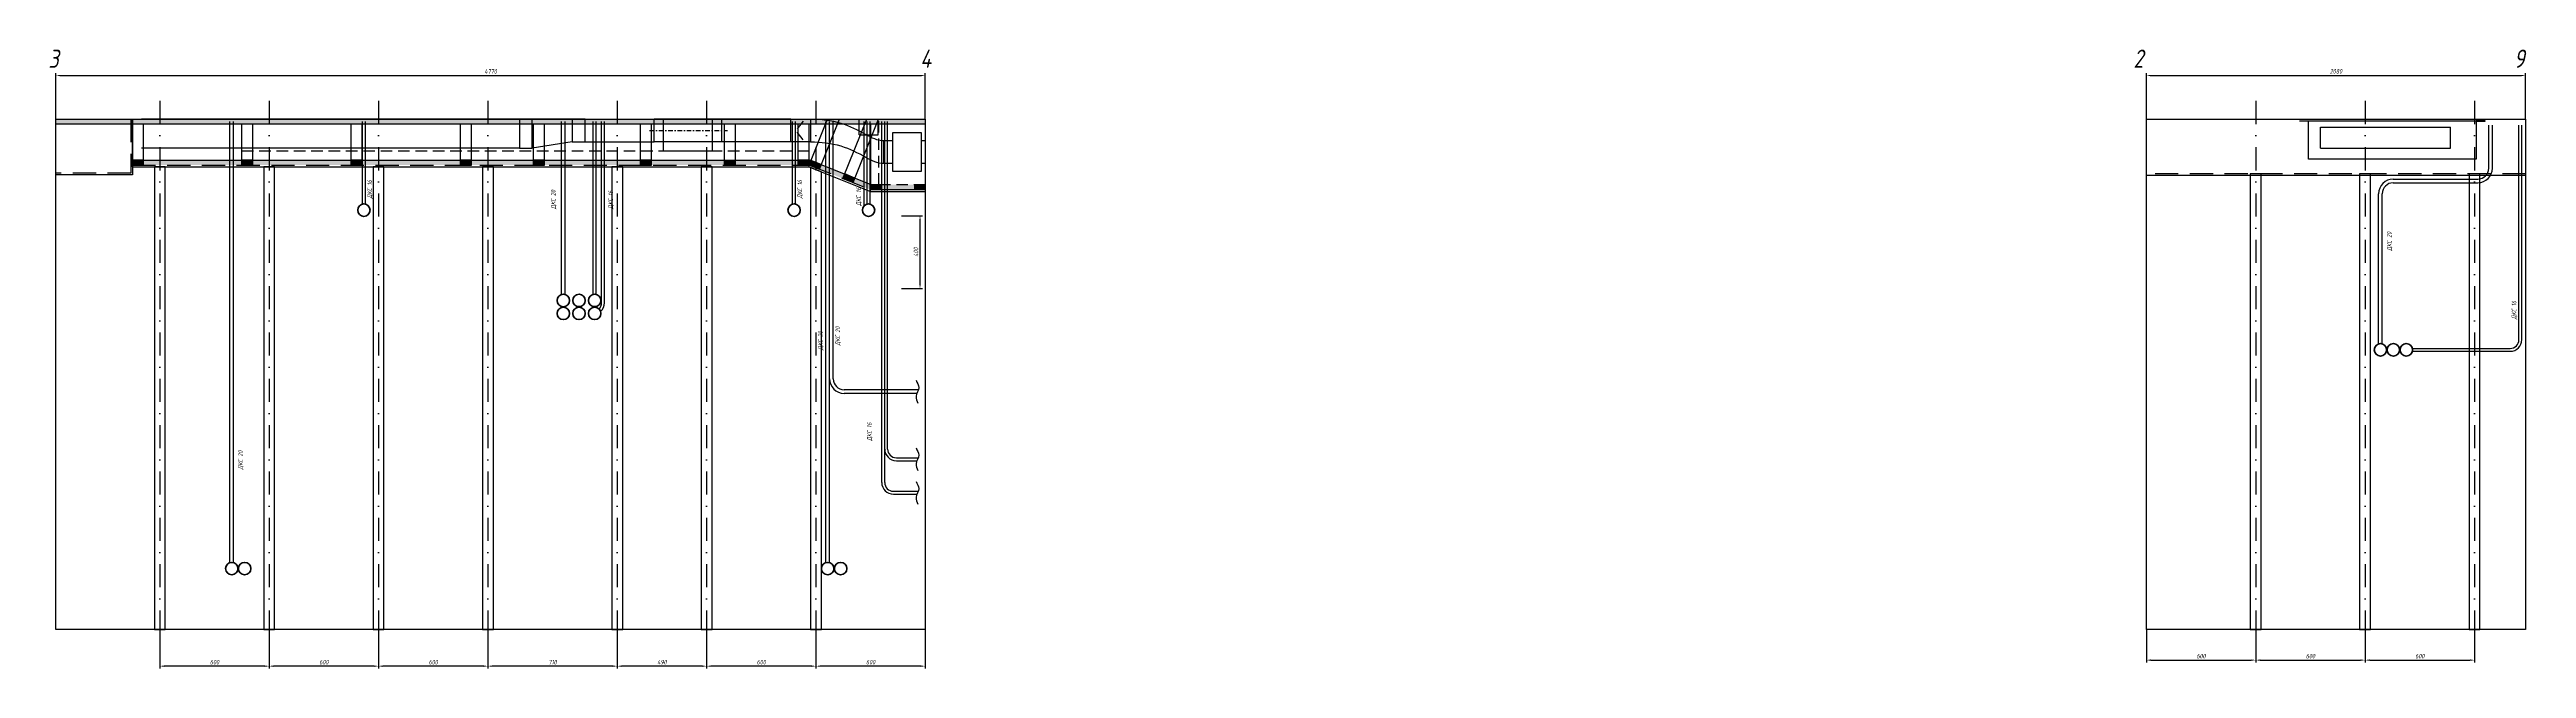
# Model space of a CAD drawing. Header units: millimetres. Extents: x -58926 to 121034, y -30758 to 3695.
# Drawn here: x 9266 to 22856, y -119 to 3277 of the extents above; entities that cross this region are included whole.
import ezdxf
from ezdxf.enums import TextEntityAlignment as Align

# ---------------------------------------------------------------- set-up
doc = ezdxf.new("R2010")
doc.units = ezdxf.units.MM
doc.header["$PDMODE"] = 35
doc.header["$PDSIZE"] = 50
doc.linetypes.add('DASHDOT', pattern=[25.4, 12.7, -6.35, 0, -6.35])
doc.linetypes.add('DASHED', pattern=[19.05, 12.7, -6.35])
for name, color, linetype in [('01 Черновое', 7, 'Continuous'), ('02 ОВиК', 7, 'Continuous'), ('02 ЭОМ и СС', 7, 'Continuous'), ('03 Потолок', 7, 'Continuous'), ('101 Крепление', 7, 'Continuous'), ('101 Крепление размеры', 7, 'Continuous')]:
    doc.layers.add(name, color=color, linetype=linetype)
doc.styles.get("Standard").update_dxf_attribs({"font": 'arial.ttf'})
doc.styles.add('ГОСТ-ISOCPEUR', font='isocpeui.ttf', dxfattribs={"width": 0.8})
doc.dimstyles.new('ISO-25', dxfattribs={"dimtxt": 2.5, "dimasz": 2.5, "dimexe": 1.25, "dimexo": 0.625, "dimtad": 1, "dimtxsty": 'Standard', "dimcen": 2.5, "dimadec": 0, "dimazin": 0, "dimtfac": 1, "dimtmove": 0, "dimatfit": 3, "dimfxl": 1, "dimarcsym": 0})

# ---------------------------------------------------------------- blocks, each defined once
blk = doc.blocks.new('*D107')
at = {"layer": '101 Крепление размеры', "color": 0, "lineweight": -2}
for p, q in [((13471, 95), (13471, -119)), ((14071, 95), (14071, -119)), ((14046, -106), (13496, -106))]:
    blk.add_line(p, q, dxfattribs=at)
at = {"layer": '101 Крепление размеры', "color": 0}
for points in [[(13496, -102), (13496, -110), (13471, -106)], [(14046, -110), (14046, -102), (14071, -106)]]:
    blk.add_solid(points, dxfattribs=at)
at = {"layer": 'Defpoints', "color": 0}
for p in [(13471, 95), (14071, 95), (13471, -106)]:
    blk.add_point(p, dxfattribs=at)
at = {"layer": '101 Крепление размеры', "color": 0, "insert": (13771, -84), "char_height": 25, "attachment_point": 5, "style": 'ГОСТ-ISOCPEUR'}
blk.add_mtext('600', dxfattribs=at)
blk = doc.blocks.new('*D108')
at = {"layer": '101 Крепление размеры', "color": 0, "lineweight": -2}
for p, q in [((12871, 95), (12871, -119)), ((13471, 95), (13471, -119)), ((13446, -106), (12896, -106))]:
    blk.add_line(p, q, dxfattribs=at)
at = {"layer": '101 Крепление размеры', "color": 0}
for points in [[(12896, -102), (12896, -110), (12871, -106)], [(13446, -110), (13446, -102), (13471, -106)]]:
    blk.add_solid(points, dxfattribs=at)
at = {"layer": 'Defpoints', "color": 0}
for p in [(12871, 95), (13471, 95), (12871, -106)]:
    blk.add_point(p, dxfattribs=at)
at = {"layer": '101 Крепление размеры', "color": 0, "insert": (13171, -84), "char_height": 25, "attachment_point": 5, "style": 'ГОСТ-ISOCPEUR'}
blk.add_mtext('600', dxfattribs=at)
blk = doc.blocks.new('*D109')
at = {"layer": '101 Крепление размеры', "color": 0, "lineweight": -2}
for p, q in [((12381, 95), (12381, -119)), ((12871, 95), (12871, -119)), ((12846, -106), (12406, -106))]:
    blk.add_line(p, q, dxfattribs=at)
at = {"layer": '101 Крепление размеры', "color": 0}
for points in [[(12406, -102), (12406, -110), (12381, -106)], [(12846, -110), (12846, -102), (12871, -106)]]:
    blk.add_solid(points, dxfattribs=at)
at = {"layer": 'Defpoints', "color": 0}
for p in [(12381, 95), (12871, 95), (12381, -106)]:
    blk.add_point(p, dxfattribs=at)
at = {"layer": '101 Крепление размеры', "color": 0, "insert": (12626, -84), "char_height": 25, "attachment_point": 5, "style": 'ГОСТ-ISOCPEUR'}
blk.add_mtext('490', dxfattribs=at)
blk = doc.blocks.new('*D110')
at = {"layer": '101 Крепление размеры', "color": 0, "lineweight": -2}
for p, q in [((11671, 95), (11671, -119)), ((12381, 95), (12381, -119)), ((12356, -106), (11696, -106))]:
    blk.add_line(p, q, dxfattribs=at)
at = {"layer": '101 Крепление размеры', "color": 0}
for points in [[(11696, -102), (11696, -110), (11671, -106)], [(12356, -110), (12356, -102), (12381, -106)]]:
    blk.add_solid(points, dxfattribs=at)
at = {"layer": 'Defpoints', "color": 0}
for p in [(11671, 95), (12381, 95), (11671, -106)]:
    blk.add_point(p, dxfattribs=at)
at = {"layer": '101 Крепление размеры', "color": 0, "insert": (12026, -84), "char_height": 25, "attachment_point": 5, "style": 'ГОСТ-ISOCPEUR'}
blk.add_mtext('710', dxfattribs=at)
blk = doc.blocks.new('*D111')
at = {"layer": '101 Крепление размеры', "color": 0, "lineweight": -2}
for p, q in [((11071, 95), (11071, -119)), ((11671, 95), (11671, -119)), ((11646, -106), (11096, -106))]:
    blk.add_line(p, q, dxfattribs=at)
at = {"layer": '101 Крепление размеры', "color": 0}
for points in [[(11096, -102), (11096, -110), (11071, -106)], [(11646, -110), (11646, -102), (11671, -106)]]:
    blk.add_solid(points, dxfattribs=at)
at = {"layer": 'Defpoints', "color": 0}
for p in [(11071, 95), (11671, 95), (11071, -106)]:
    blk.add_point(p, dxfattribs=at)
at = {"layer": '101 Крепление размеры', "color": 0, "insert": (11371, -84), "char_height": 25, "attachment_point": 5, "style": 'ГОСТ-ISOCPEUR'}
blk.add_mtext('600', dxfattribs=at)
blk = doc.blocks.new('*D112')
at = {"layer": '101 Крепление размеры', "color": 0, "lineweight": -2}
for p, q in [((10471, 95), (10471, -119)), ((11071, 95), (11071, -119)), ((11046, -106), (10496, -106))]:
    blk.add_line(p, q, dxfattribs=at)
at = {"layer": '101 Крепление размеры', "color": 0}
for points in [[(10496, -102), (10496, -110), (10471, -106)], [(11046, -110), (11046, -102), (11071, -106)]]:
    blk.add_solid(points, dxfattribs=at)
at = {"layer": 'Defpoints', "color": 0}
for p in [(10471, 95), (11071, 95), (10471, -106)]:
    blk.add_point(p, dxfattribs=at)
at = {"layer": '101 Крепление размеры', "color": 0, "insert": (10771, -84), "char_height": 25, "attachment_point": 5, "style": 'ГОСТ-ISOCPEUR'}
blk.add_mtext('600', dxfattribs=at)
blk = doc.blocks.new('*D113')
at = {"layer": '101 Крепление размеры', "color": 0, "lineweight": -2}
for p, q in [((9871, 95), (9871, -119)), ((10471, 95), (10471, -119)), ((10446, -106), (9896, -106))]:
    blk.add_line(p, q, dxfattribs=at)
at = {"layer": '101 Крепление размеры', "color": 0}
for points in [[(9896, -102), (9896, -110), (9871, -106)], [(10446, -110), (10446, -102), (10471, -106)]]:
    blk.add_solid(points, dxfattribs=at)
at = {"layer": 'Defpoints', "color": 0}
for p in [(9871, 95), (10471, 95), (9871, -106)]:
    blk.add_point(p, dxfattribs=at)
at = {"layer": '101 Крепление размеры', "color": 0, "insert": (10171, -84), "char_height": 25, "attachment_point": 5, "style": 'ГОСТ-ISOCPEUR'}
blk.add_mtext('600', dxfattribs=at)
blk = doc.blocks.new('*D122')
at = {"layer": '101 Крепление размеры', "color": 0, "lineweight": -2}
for p, q in [((13941, 2365), (14055, 2365)), ((14042, 1990), (14042, 2340)), ((13941, 1965), (14055, 1965))]:
    blk.add_line(p, q, dxfattribs=at)
at = {"layer": '101 Крепление размеры', "color": 0}
for points in [[(14046, 2340), (14038, 2340), (14042, 2365)], [(14038, 1990), (14046, 1990), (14042, 1965)]]:
    blk.add_solid(points, dxfattribs=at)
at = {"layer": 'Defpoints', "color": 0}
for p in [(13941, 2365), (14042, 2365), (13941, 1965)]:
    blk.add_point(p, dxfattribs=at)
at = {"layer": '101 Крепление размеры', "color": 0, "insert": (14020, 2165), "char_height": 25, "attachment_point": 5, "rotation": 90, "style": 'ГОСТ-ISOCPEUR'}
blk.add_mtext('400', dxfattribs=at)
blk = doc.blocks.new('*D143')
at = {"layer": '101 Крепление размеры', "color": 0, "lineweight": -2}
for p, q in [((20771, 95), (20771, -86)), ((21371, 95), (21371, -86)), ((20796, -73), (21346, -73))]:
    blk.add_line(p, q, dxfattribs=at)
at = {"layer": '101 Крепление размеры', "color": 0}
for points in [[(20796, -69), (20796, -77), (20771, -73)], [(21346, -77), (21346, -69), (21371, -73)]]:
    blk.add_solid(points, dxfattribs=at)
at = {"layer": 'Defpoints', "color": 0}
for p in [(20771, 95), (21371, 95), (21371, -73)]:
    blk.add_point(p, dxfattribs=at)
at = {"layer": '101 Крепление размеры', "color": 0, "insert": (21071, -51), "char_height": 25, "attachment_point": 5, "style": 'ГОСТ-ISOCPEUR'}
blk.add_mtext('600', dxfattribs=at)
blk = doc.blocks.new('*D145')
at = {"layer": '101 Крепление размеры', "color": 0, "lineweight": -2}
for p, q in [((21371, 95), (21371, -86)), ((21971, 95), (21971, -86)), ((21396, -73), (21946, -73))]:
    blk.add_line(p, q, dxfattribs=at)
at = {"layer": '101 Крепление размеры', "color": 0}
for points in [[(21396, -69), (21396, -77), (21371, -73)], [(21946, -77), (21946, -69), (21971, -73)]]:
    blk.add_solid(points, dxfattribs=at)
at = {"layer": 'Defpoints', "color": 0}
for p in [(21371, 95), (21971, 95), (21971, -73)]:
    blk.add_point(p, dxfattribs=at)
at = {"layer": '101 Крепление размеры', "color": 0, "insert": (21671, -51), "char_height": 25, "attachment_point": 5, "style": 'ГОСТ-ISOCPEUR'}
blk.add_mtext('600', dxfattribs=at)
blk = doc.blocks.new('*D146')
at = {"layer": '101 Крепление размеры', "color": 0, "lineweight": -2}
for p, q in [((21971, 95), (21971, -86)), ((22571, 95), (22571, -86)), ((21996, -73), (22546, -73))]:
    blk.add_line(p, q, dxfattribs=at)
at = {"layer": '101 Крепление размеры', "color": 0}
for points in [[(21996, -69), (21996, -77), (21971, -73)], [(22546, -77), (22546, -69), (22571, -73)]]:
    blk.add_solid(points, dxfattribs=at)
at = {"layer": 'Defpoints', "color": 0}
for p in [(21971, 95), (22571, 95), (22571, -73)]:
    blk.add_point(p, dxfattribs=at)
at = {"layer": '101 Крепление размеры', "color": 0, "insert": (22271, -51), "char_height": 25, "attachment_point": 5, "style": 'ГОСТ-ISOCPEUR'}
blk.add_mtext('600', dxfattribs=at)
blk = doc.blocks.new('*D407')
at = {"layer": '01 Черновое', "color": 0, "lineweight": -2}
for p, q in [((9301, 2895), (9301, 3147)), ((9326, 3134), (14046, 3134)), ((14071, 2895), (14071, 3147))]:
    blk.add_line(p, q, dxfattribs=at)
at = {"layer": '01 Черновое', "color": 0}
for points in [[(9326, 3138), (9326, 3130), (9301, 3134)], [(14046, 3130), (14046, 3138), (14071, 3134)]]:
    blk.add_solid(points, dxfattribs=at)
at = {"layer": 'Defpoints', "color": 0}
for p in [(14071, 3134), (9301, 2895), (14071, 2895)]:
    blk.add_point(p, dxfattribs=at)
at = {"layer": '01 Черновое', "color": 0, "insert": (11686, 3157), "char_height": 25, "attachment_point": 5, "style": 'ГОСТ-ISOCPEUR'}
blk.add_mtext('4770', dxfattribs=at)
blk = doc.blocks.new('*D408')
at = {"layer": '01 Черновое', "color": 0, "lineweight": -2}
for p, q in [((20771, 2895), (20771, 3147)), ((20796, 3134), (22826, 3134)), ((22851, 2895), (22851, 3147))]:
    blk.add_line(p, q, dxfattribs=at)
at = {"layer": '01 Черновое', "color": 0}
for points in [[(20796, 3138), (20796, 3130), (20771, 3134)], [(22826, 3130), (22826, 3138), (22851, 3134)]]:
    blk.add_solid(points, dxfattribs=at)
at = {"layer": 'Defpoints', "color": 0}
for p in [(22851, 3134), (20771, 2895), (22851, 2895)]:
    blk.add_point(p, dxfattribs=at)
at = {"layer": '01 Черновое', "color": 0, "insert": (21811, 3157), "char_height": 25, "attachment_point": 5, "style": 'ГОСТ-ISOCPEUR'}
blk.add_mtext('2080', dxfattribs=at)

msp = doc.modelspace()

# ---------------------------------------------------------------- hatches: boundary and pattern name
at = {"layer": '03 Потолок', "lineweight": -2}
for points in [[(9711.53, 2895.176), (9301.03, 2895.176), (9301.03, 2867.176), (9711.53, 2867.176)], [(14071.03, 2895.176), (9721.03, 2895.176), (9721.03, 2867.176), (14071.03, 2867.176)], [(9781.03, 2643.176), (9781.03, 2670.176), (9721.03, 2670.176), (9721.03, 2643.176)], [(10381.03, 2643.176), (10381.03, 2670.176), (10321.03, 2670.176), (10321.03, 2643.176)], [(10981.03, 2643.176), (10981.03, 2670.176), (10921.03, 2670.176), (10921.03, 2643.176)], [(11581.03, 2643.176), (11581.03, 2670.176), (11521.03, 2670.176), (11521.03, 2643.176)], [(11981.03, 2643.176), (11981.03, 2670.176), (11921.03, 2670.176), (11921.03, 2643.176)], [(12569.03, 2643.176), (12569.03, 2670.176), (12509.03, 2670.176), (12509.03, 2643.176)], [(13029.03, 2643.176), (13029.03, 2670.176), (12969.03, 2670.176), (12969.03, 2643.176)], [(13434.216, 2643.176), (13434.216, 2670.176), (13374.216, 2670.176), (13374.216, 2643.176)], [(13489.934, 2620.918), (13499.951, 2645.991), (13444.232, 2668.25), (13434.216, 2643.176)], [(13675.174, 2546.918), (13685.191, 2571.991), (13629.472, 2594.25), (13619.456, 2569.177)], [(13832.155, 2508.176), (13832.155, 2535.176), (13772.155, 2535.176), (13772.155, 2508.176)], [(14011.03, 2508.176), (14011.03, 2535.176), (13832.155, 2535.176), (13832.155, 2508.176)], [(14071.03, 2508.176), (14071.03, 2535.176), (14011.03, 2535.176), (14011.03, 2508.176)]]:
    msp.add_hatch(color=256, dxfattribs=at).paths.add_polyline_path(points)
h = msp.add_hatch(color=256, dxfattribs=at)
h.paths.add_polyline_path([(13434.254, 2643.272), (13439.484, 2670.176), (13434.216, 2670.176), (13434.216, 2643.176)])
h.paths.add_polyline_path([(13374.216, 2643.176), (13374.216, 2670.176), (13029.03, 2670.176), (13029.03, 2643.176)])
h.paths.add_polyline_path([(12969.03, 2643.176), (12969.03, 2670.176), (12569.03, 2670.176), (12569.03, 2643.176)])
h.paths.add_polyline_path([(12509.03, 2643.176), (12509.03, 2670.176), (11981.03, 2670.176), (11981.03, 2643.176)])
h.paths.add_polyline_path([(11921.03, 2643.176), (11921.03, 2670.176), (11581.03, 2670.176), (11581.03, 2643.176)])
h.paths.add_polyline_path([(11521.03, 2643.176), (11521.03, 2670.176), (10981.03, 2670.176), (10981.03, 2643.176)])
h.paths.add_polyline_path([(10921.03, 2643.176), (10921.03, 2670.176), (10381.03, 2670.176), (10381.03, 2643.176)])
h.paths.add_polyline_path([(10321.03, 2643.176), (10321.03, 2670.176), (9781.03, 2670.176), (9781.03, 2643.176)])
h = msp.add_hatch(color=256, dxfattribs=at)
h.paths.add_polyline_path([(13434.254, 2643.272), (13444.242, 2668.275), (13439.484, 2670.176)])
h.paths.add_polyline_path([(13629.475, 2594.256), (13499.958, 2646.011), (13489.934, 2620.918), (13619.456, 2569.177)])
h.paths.add_polyline_path([(13772.155, 2537.24), (13685.191, 2571.991), (13675.174, 2546.918), (13772.155, 2508.176)])

# ---------------------------------------------------------------- linework, layer by layer
at = {"layer": '01 Черновое'}
for points in [[(9301.03, 95.176), (9301.03, 2895.176), (14071.03, 2895.176), (14071.03, 95.176)], [(20771.014, 95.176), (20771.014, 2895.176), (22851.014, 2895.176), (22851.014, 95.176)]]:
    msp.add_lwpolyline(points, close=True, dxfattribs=at)
at = {"layer": '02 ОВиК'}
for p, q in [((11844.03, 2895.176), (9771.03, 2895.176)), ((11844.03, 2895.176), (9771.03, 2895.176)), ((11844.03, 2895.176), (11844.03, 2735.176)), ((11844.03, 2895.176), (11844.03, 2735.176)), ((12134.03, 2895.176), (11914.03, 2895.176)), ((12134.03, 2895.176), (11914.03, 2895.176)), ((12204.03, 2895.176), (12584.03, 2895.176)), ((12204.03, 2895.176), (12584.03, 2895.176)), ((13401.165, 2883.029), (13367.806, 2842.652)), ((13401.165, 2883.029), (13367.806, 2842.652)), ((11844.03, 2735.176), (9771.03, 2735.176)), ((11844.03, 2735.176), (9771.03, 2735.176)), ((12134.03, 2770.176), (11914.03, 2735.176)), ((12134.03, 2770.176), (11914.03, 2735.176)), ((12204.03, 2770.176), (12584.03, 2770.176)), ((12204.03, 2770.176), (12584.03, 2770.176)), ((12954.03, 2770.176), (12584.03, 2770.176)), ((12954.03, 2770.176), (12584.03, 2770.176)), ((12634.03, 2720.176), (12634.03, 2770.176)), ((12634.03, 2720.176), (12634.03, 2770.176)), ((12634.03, 2720.176), (12904.03, 2720.176)), ((12634.03, 2720.176), (12904.03, 2720.176)), ((12904.03, 2720.176), (12904.03, 2770.176)), ((12904.03, 2720.176), (12904.03, 2770.176)), ((13401.165, 2782.324), (13367.806, 2822.7)), ((13401.165, 2782.324), (13367.806, 2822.7))]:
    msp.add_line(p, q, dxfattribs=at)
at = {"layer": '02 ОВиК', "lineweight": -2}
for p, q in [((12954.03, 2895.176), (12584.03, 2895.176)), ((12584.03, 2770.176), (12584.03, 2895.176)), ((12954.03, 2895.176), (12584.03, 2895.176)), ((12584.03, 2770.176), (12584.03, 2895.176)), ((12634.03, 2770.176), (12634.03, 2895.176)), ((12634.03, 2770.176), (12634.03, 2895.176)), ((12904.03, 2770.176), (12904.03, 2895.176)), ((12904.03, 2770.176), (12904.03, 2895.176)), ((13334.03, 2895.176), (12954.03, 2895.176)), ((12954.03, 2770.176), (12954.03, 2895.176)), ((13334.03, 2895.176), (12954.03, 2895.176)), ((12954.03, 2770.176), (12954.03, 2895.176)), ((21613.014, 2883.176), (21613.014, 2885.176)), ((21613.014, 2885.176), (21661.014, 2885.176)), ((21613.014, 2883.176), (21613.014, 2885.176)), ((21613.014, 2885.176), (21661.014, 2885.176)), ((21661.014, 2883.176), (21613.014, 2883.176)), ((21661.014, 2883.176), (21613.014, 2883.176)), ((21661.014, 2675.176), (21661.014, 2885.176)), ((21661.014, 2885.176), (22581.014, 2885.176)), ((21661.014, 2885.176), (21661.014, 2883.176)), ((21661.014, 2675.176), (21661.014, 2885.176)), ((21661.014, 2885.176), (22581.014, 2885.176)), ((21661.014, 2885.176), (21661.014, 2883.176)), ((22581.014, 2885.176), (22581.014, 2675.176)), ((22629.014, 2885.176), (22581.014, 2885.176)), ((22581.014, 2885.176), (22581.014, 2883.176)), ((22581.014, 2885.176), (22581.014, 2675.176)), ((22629.014, 2885.176), (22581.014, 2885.176)), ((22581.014, 2885.176), (22581.014, 2883.176)), ((22581.014, 2883.176), (22629.014, 2883.176)), ((22581.014, 2883.176), (22629.014, 2883.176)), ((22629.014, 2883.176), (22629.014, 2885.176)), ((22629.014, 2883.176), (22629.014, 2885.176)), ((13334.03, 2770.176), (12954.03, 2770.176)), ((13334.03, 2770.176), (12954.03, 2770.176)), ((13841.03, 2777.676), (13841.03, 2652.676)), ((13841.03, 2777.676), (13891.03, 2777.676)), ((13841.03, 2777.676), (13841.03, 2652.676)), ((13841.03, 2777.676), (13891.03, 2777.676)), ((14051.03, 2777.676), (14071.03, 2777.676)), ((14051.03, 2777.676), (14071.03, 2777.676)), ((21726.014, 2736.176), (21726.014, 2850.176)), ((21726.014, 2850.176), (22439.014, 2850.176)), ((21726.014, 2736.176), (21726.014, 2850.176)), ((21726.014, 2850.176), (22439.014, 2850.176)), ((21726.014, 2736.176), (22439.014, 2736.176)), ((21726.014, 2736.176), (22439.014, 2736.176)), ((22439.014, 2736.176), (22439.014, 2850.176)), ((22439.014, 2736.176), (22439.014, 2850.176)), ((13841.03, 2652.676), (13891.03, 2652.676)), ((13841.03, 2652.676), (13891.03, 2652.676)), ((14051.03, 2652.676), (14071.03, 2652.676)), ((14051.03, 2652.676), (14071.03, 2652.676)), ((22581.014, 2675.176), (21661.014, 2675.176)), ((22581.014, 2675.176), (21661.014, 2675.176))]:
    msp.add_line(p, q, dxfattribs=at)
at = {"layer": '02 ОВиК', "linetype": 'DASHED', "lineweight": -2, "ltscale": 5}
for p, q in [((13816.03, 2535.176), (13816.03, 2895.176)), ((13816.03, 2535.176), (13816.03, 2895.176)), ((10321.03, 2720.176), (13434.216, 2720.176)), ((10321.03, 2720.176), (13434.216, 2720.176)), ((10321.03, 2670.176), (13434.216, 2670.176)), ((10321.03, 2670.176), (13434.216, 2670.176)), ((14071.03, 2535.176), (13816.03, 2535.176)), ((14071.03, 2535.176), (13816.03, 2535.176))]:
    msp.add_line(p, q, dxfattribs=at)
at = {"layer": '02 ОВиК', "linetype": 'DASHED', "lineweight": -2, "ltscale": 0.1}
for p, q in [((21643.014, 2883.176), (21643.014, 2885.176)), ((21643.014, 2883.176), (21643.014, 2885.176)), ((22599.014, 2883.176), (22599.014, 2885.176)), ((22599.014, 2883.176), (22599.014, 2885.176))]:
    msp.add_line(p, q, dxfattribs=at)
at = {"layer": '02 ОВиК', "linetype": 'DASHDOT', "ltscale": 2}
msp.add_line((12558.31, 2832.676), (12985.638, 2832.676), dxfattribs=at)
msp.add_line((12558.31, 2832.676), (12985.638, 2832.676), dxfattribs=at)
at = {"layer": '02 ОВиК', "flags": 128}
for points in [[(11914.03, 2735.176), (11914.03, 2895.176), (11844.03, 2895.176), (11844.03, 2735.176)], [(11914.03, 2735.176), (11914.03, 2895.176), (11844.03, 2895.176), (11844.03, 2735.176)], [(12204.03, 2770.176), (12204.03, 2895.176), (12134.03, 2895.176), (12134.03, 2770.176)], [(12204.03, 2770.176), (12204.03, 2895.176), (12134.03, 2895.176), (12134.03, 2770.176)], [(13441.03, 2895.176), (13441.03, 2770.176), (13334.03, 2770.176), (13334.03, 2895.176)], [(13441.03, 2895.176), (13441.03, 2770.176), (13334.03, 2770.176), (13334.03, 2895.176)]]:
    msp.add_lwpolyline(points, close=True, dxfattribs=at)
at = {"layer": '02 ОВиК', "lineweight": -2, "flags": 128}
msp.add_lwpolyline([(13891.03, 2820.176), (13891.03, 2610.176), (14051.03, 2610.176), (14051.03, 2820.176)], close=True, dxfattribs=at)
msp.add_lwpolyline([(13891.03, 2820.176), (13891.03, 2610.176), (14051.03, 2610.176), (14051.03, 2820.176)], close=True, dxfattribs=at)
at = {"layer": '02 ОВиК', "lineweight": -2, "start_tangent": (1, 0), "end_tangent": (1, 0)}
for points in [[(13441.03, 2895.176), (13608.37, 2872.768), (13744.73, 2810.998), (13841.03, 2777.676)], [(13441.03, 2895.176), (13608.37, 2872.768), (13744.73, 2810.998), (13841.03, 2777.676)], [(13441.03, 2770.176), (13608.37, 2747.768), (13744.73, 2685.998), (13841.03, 2652.676)], [(13441.03, 2770.176), (13608.37, 2747.768), (13744.73, 2685.998), (13841.03, 2652.676)]]:
    msp.add_spline(points, degree=3, dxfattribs=at)
at = {"layer": '02 ЭОМ и СС'}
for p, q in [((10255.53, 461.672), (10255.53, 2881.676)), ((10275.53, 461.672), (10275.53, 2881.676)), ((10983.03, 2428.722), (10983.03, 2881.676)), ((10999.03, 2428.722), (10999.03, 2881.676)), ((12075.03, 1932.479), (12075.03, 2881.676)), ((12095.03, 1932.479), (12095.03, 2881.676)), ((12249.03, 1933.415), (12249.03, 2881.676)), ((12249.03, 1933.415), (12249.03, 2881.676)), ((12265.03, 1933.415), (12265.03, 2881.676)), ((12295.034, 1887.255), (12295.034, 2881.676)), ((12295.034, 1887.255), (12295.034, 2881.676)), ((12311.034, 1887.255), (12311.034, 2881.676)), ((12311.034, 1887.255), (12311.034, 2881.676)), ((13343.03, 2428.722), (13343.03, 2881.676)), ((13343.03, 2428.722), (13343.03, 2881.676)), ((13359.03, 2428.722), (13359.03, 2881.676)), ((13359.03, 2428.722), (13359.03, 2881.676)), ((13525.53, 461.672), (13525.53, 2881.676)), ((13545.53, 461.672), (13545.53, 2881.676)), ((13545.53, 1458.176), (13545.53, 2881.676)), ((13545.53, 1458.176), (13545.53, 2881.676)), ((13565.53, 1470.176), (13565.53, 2881.676)), ((13565.53, 1470.176), (13565.53, 2881.676)), ((13735.655, 2419.759), (13735.655, 2881.676)), ((13751.655, 2453.562), (13751.655, 2881.676)), ((13751.655, 2428.722), (13751.655, 2881.676)), ((13751.655, 2453.562), (13751.655, 2881.676)), ((13767.655, 2428.722), (13767.655, 2881.676)), ((13832.155, 901.176), (13832.155, 2881.676)), ((13848.155, 901.176), (13848.155, 2881.676)), ((13848.155, 1094.128), (13848.155, 2881.676)), ((13848.155, 901.176), (13848.155, 2881.676)), ((13864.155, 1085.176), (13864.155, 2881.676)), ((22649.014, 2625.676), (22649.014, 2862.176)), ((22649.014, 2625.676), (22649.014, 2862.176)), ((22669.014, 2625.676), (22669.014, 2862.176)), ((22669.014, 2625.676), (22669.014, 2862.176)), ((22815.014, 1685.176), (22815.014, 2862.176)), ((22815.014, 1685.176), (22815.014, 2862.176)), ((22831.014, 1685.176), (22831.014, 2862.176)), ((22831.014, 1685.176), (22831.014, 2862.176)), ((22045.014, 1661.672), (22045.014, 2485.676)), ((22045.014, 1661.672), (22045.014, 2485.676)), ((22065.014, 1661.672), (22065.014, 2485.676)), ((22065.014, 1661.672), (22065.014, 2485.676)), ((22125.014, 2565.676), (22589.014, 2565.676)), ((22125.014, 2545.676), (22589.014, 2545.676)), ((22125.014, 2545.676), (22589.014, 2545.676)), ((22230.128, 1637.176), (22767.014, 1637.176)), ((22230.128, 1637.176), (22767.014, 1637.176)), ((22230.128, 1621.176), (22767.014, 1621.176)), ((22230.128, 1621.176), (22767.014, 1621.176)), ((14033.208, 1410.176), (13625.53, 1410.176)), ((14024.871, 1390.176), (13625.53, 1390.176)), ((13912.155, 1037.176), (14032.293, 1037.176)), ((13912.155, 1021.176), (14025.445, 1021.176)), ((13896.155, 853.176), (14032.293, 853.176)), ((13896.155, 837.176), (14025.445, 837.176))]:
    msp.add_line(p, q, dxfattribs=at)
at = {"layer": '02 ЭОМ и СС', "lineweight": 40}
for centre in [(10991.03, 2395.676), (13351.03, 2395.676), (13351.03, 2395.676), (13759.655, 2395.676), (12085.03, 1899.983), (12171.03, 1900.176), (12257.03, 1900.176), (12085.03, 1828.983), (12171.03, 1829.176), (12257.03, 1829.176), (22055.014, 1629.176), (22055.014, 1629.176), (22126.014, 1629.176), (22126.014, 1629.176), (22197.014, 1629.176), (22197.014, 1629.176), (10265.53, 429.176), (10336.53, 429.176), (13535.53, 429.176), (13606.53, 429.176)]:
    msp.add_circle(centre, 34, dxfattribs=at)
at = {"layer": '02 ЭОМ и СС'}
for centre, radius, start, end in [((22589.014, 2625.676), 60, 270, 0), ((22589.014, 2625.676), 80, 270, 0), ((22589.014, 2625.676), 60, 270, 0), ((22589.014, 2625.676), 80, 270, 0), ((22125.014, 2485.676), 80, 90, 180), ((22125.014, 2485.676), 80, 90, 180), ((22125.014, 2485.676), 60, 90, 180), ((22125.014, 2485.676), 60, 90, 180), ((12247.034, 1887.255), 48, 315, 0), ((12247.034, 1887.255), 48, 315, 0), ((12247.034, 1887.255), 64, 311.5369025, 0), ((12247.034, 1887.255), 64, 311.5369025, 0), ((22767.014, 1685.176), 48, 270, 0), ((22767.014, 1685.176), 64, 270, 0), ((22767.014, 1685.176), 48, 270, 0), ((22767.014, 1685.176), 64, 270, 0), ((13625.53, 1470.176), 80, 180, 270), ((13625.53, 1470.176), 80, 180, 270), ((13625.53, 1470.176), 60, 180, 270), ((13625.53, 1470.176), 60, 180, 270), ((13912.155, 1085.176), 64, 180, 270), ((13912.155, 1085.176), 48, 180, 270), ((13896.155, 901.176), 64, 180, 270), ((13896.155, 901.176), 48, 180, 270)]:
    msp.add_arc(centre, radius, start, end, dxfattribs=at)
at = {"layer": '02 ЭОМ и СС', "start_tangent": (0.23745309, -0.971399006), "end_tangent": (0.413802944, -0.910366477)}
for points in [[(14021.663, 1462.104), (14035.301, 1422.326), (14020.526, 1374.592), (14030.755, 1337.087)], [(14021.663, 1091.727), (14035.301, 1051.949), (14020.526, 1004.215), (14030.755, 966.71)], [(14021.663, 907.727), (14035.301, 867.949), (14020.526, 820.215), (14030.755, 782.71)]]:
    msp.add_spline(points, degree=3, dxfattribs=at)
at = {"layer": '03 Потолок', "lineweight": -2}
for p, q in [((9711.53, 2867.176), (9301.03, 2867.176)), ((9721.03, 2633.676), (9721.03, 2895.176)), ((9721.03, 2895.176), (9721.03, 2588.676)), ((14071.03, 2867.176), (9721.03, 2867.176)), ((9781.03, 2643.176), (9781.03, 2867.176)), ((10321.03, 2643.176), (10321.03, 2867.176)), ((10381.03, 2643.176), (10381.03, 2867.176)), ((10921.03, 2643.176), (10921.03, 2867.176)), ((10981.03, 2643.176), (10981.03, 2867.176)), ((11521.03, 2643.176), (11521.03, 2867.176)), ((11581.03, 2643.176), (11581.03, 2867.176)), ((11921.03, 2643.176), (11921.03, 2867.176)), ((11981.03, 2643.176), (11981.03, 2867.176)), ((12509.03, 2643.176), (12509.03, 2867.176)), ((12569.03, 2643.176), (12569.03, 2867.176)), ((12969.03, 2643.176), (12969.03, 2867.176)), ((13029.03, 2643.176), (13029.03, 2867.176)), ((13374.216, 2643.176), (13374.216, 2867.176)), ((13434.216, 2643.176), (13534.885, 2895.176)), ((13434.216, 2643.176), (13434.216, 2867.176)), ((13489.934, 2620.918), (13599.495, 2895.176)), ((13619.456, 2569.177), (13749.686, 2895.176)), ((13675.174, 2546.918), (13814.297, 2895.176)), ((13707.655, 2808.176), (13707.655, 2895.176)), ((13772.155, 2508.176), (13772.155, 2867.176)), ((13811.655, 2808.176), (13811.655, 2895.176)), ((13832.155, 2508.176), (13832.155, 2867.176)), ((13707.655, 2808.176), (13811.655, 2808.176)), ((9721.03, 2588.676), (9301.03, 2588.676)), ((9721.03, 2670.176), (13439.484, 2670.176)), ((9721.03, 2633.676), (13432.388, 2633.676)), ((13439.484, 2670.176), (13432.388, 2633.676)), ((13432.388, 2633.676), (13770.328, 2498.676)), ((13439.484, 2670.176), (13772.155, 2537.24)), ((22851.014, 2585.676), (20771.014, 2585.676)), ((13770.328, 2498.676), (13772.155, 2508.176)), ((13770.328, 2498.676), (14071.03, 2498.676)), ((13772.155, 2508.176), (14071.03, 2508.176))]:
    msp.add_line(p, q, dxfattribs=at)
at = {"layer": '03 Потолок', "linetype": 'DASHED', "ltscale": 10}
for p, q in [((9711.53, 2895.176), (9711.53, 2598.176)), ((9711.53, 2598.176), (9301.03, 2598.176)), ((9721.03, 2643.176), (13434.216, 2643.176)), ((13434.216, 2643.176), (13772.155, 2508.176)), ((22851.014, 2595.176), (20771.014, 2595.176))]:
    msp.add_line(p, q, dxfattribs=at)
at = {"layer": '03 Потолок', "lineweight": -2}
for points in [[(9781.03, 2643.176), (9781.03, 2670.176), (9721.03, 2670.176), (9721.03, 2643.176)], [(10381.03, 2643.176), (10381.03, 2670.176), (10321.03, 2670.176), (10321.03, 2643.176)], [(10981.03, 2643.176), (10981.03, 2670.176), (10921.03, 2670.176), (10921.03, 2643.176)], [(11581.03, 2643.176), (11581.03, 2670.176), (11521.03, 2670.176), (11521.03, 2643.176)], [(11981.03, 2643.176), (11981.03, 2670.176), (11921.03, 2670.176), (11921.03, 2643.176)], [(12569.03, 2643.176), (12569.03, 2670.176), (12509.03, 2670.176), (12509.03, 2643.176)], [(13434.216, 2643.176), (13434.216, 2670.176), (13374.216, 2670.176), (13374.216, 2643.176)], [(13489.934, 2620.918), (13499.951, 2645.991), (13444.232, 2668.25), (13434.216, 2643.176)], [(13675.174, 2546.918), (13685.191, 2571.991), (13629.472, 2594.25), (13619.456, 2569.177)], [(13832.155, 2508.176), (13832.155, 2535.176), (13772.155, 2535.176), (13772.155, 2508.176)], [(14071.03, 2508.176), (14071.03, 2535.176), (14011.03, 2535.176), (14011.03, 2508.176)]]:
    msp.add_lwpolyline(points, close=True, dxfattribs=at)
at = {"layer": '101 Крепление', "linetype": 'DASHDOT', "ltscale": 10}
for p, q in [((9870.718, 2995.176), (9870.718, -4.283)), ((10470.718, 2995.176), (10470.718, -4.283)), ((11070.718, 2995.176), (11070.718, -4.283)), ((11670.718, 2995.176), (11670.718, -4.283)), ((12380.718, 2995.176), (12380.718, -4.283)), ((12870.718, 2995.176), (12870.718, -4.283)), ((13470.718, 2995.176), (13470.718, -4.283)), ((21371.014, 2995.176), (21371.014, -4.283)), ((21971.014, 2995.176), (21971.014, -4.283)), ((22571.014, 2995.176), (22571.014, -4.283))]:
    msp.add_line(p, q, dxfattribs=at)
at = {"layer": '101 Крепление', "color": 5}
for points in [[(9841.03, 2633.676), (9841.03, 95.176), (9901.03, 95.176), (9901.03, 2633.676)], [(10441.03, 2633.676), (10441.03, 95.176), (10501.03, 95.176), (10501.03, 2633.676)], [(11041.03, 2633.676), (11041.03, 95.176), (11101.03, 95.176), (11101.03, 2633.676)], [(11641.03, 2633.676), (11641.03, 95.176), (11701.03, 95.176), (11701.03, 2633.676)], [(12351.03, 2633.676), (12351.03, 95.176), (12411.03, 95.176), (12411.03, 2633.676)], [(12841.03, 2633.676), (12841.03, 95.176), (12901.03, 95.176), (12901.03, 2633.676)], [(13441.03, 2630.224), (13441.03, 95.176), (13501.03, 95.176), (13501.03, 2606.255)], [(21341.014, 2595.176), (21341.014, 95.176), (21401.014, 95.176), (21401.014, 2595.176)], [(21941.014, 2595.176), (21941.014, 95.176), (22001.014, 95.176), (22001.014, 2595.176)], [(22541.014, 2595.176), (22541.014, 95.176), (22601.014, 95.176), (22601.014, 2595.176)]]:
    msp.add_lwpolyline(points, close=True, dxfattribs=at)

# ---------------------------------------------------------------- texts
at = {"layer": '01 Черновое', "style": 'ГОСТ-ISOCPEUR', "width": 0.8}
for s, p in [('3', (9288.299, 3226.61)), ('4', (14073.122, 3226.61)), ('2', (20727.077, 3226.61)), ('9', (22816.99, 3226.61))]:
    msp.add_text(s, height=100, dxfattribs=at).set_placement(p, align=Align.MIDDLE)
at = {"layer": '02 ЭОМ и СС', "char_height": 25, "width": 270.31285, "attachment_point": 1, "rotation": 90, "style": 'ГОСТ-ISOCPEUR'}
for s, insert in [('{ДКС 16}', (11009.767, 2459.842)), ('{ДКС 20}', (12017.185, 2401.619)), ('{ДКС 16}', (12331.858, 2401.619)), ('{ДКС 16}', (13369.767, 2459.842)), ('{ДКС 16}', (13693.094, 2418.9)), ('{ДКС 20}', (22090.95, 2172.014)), ('{ДКС 16}', (22775.408, 1796.627)), ('{ДКС 20}', (13483.302, 1627.416)), ('{ДКС 20}', (13578.234, 1652.414)), ('{ДКС 16}', (13751.612, 1129.448)), ('{ДКС 20}', (10301.466, 972.207))]:
    msp.add_mtext(s, dxfattribs=dict(at, insert=insert))

# ---------------------------------------------------------------- dimensions: what is measured, and where the dimension line sits
at = {"layer": '01 Черновое'}
for base, p1, p2, picture, middle in [((14071.03, 3134.111), (9301.03, 2895.176), (14071.03, 2895.176), '*D407', (11686.03, 3156.611)), ((22851.014, 3134.111), (20771.014, 2895.176), (22851.014, 2895.176), '*D408', (21811.014, 3156.611))]:
    dim = msp.add_linear_dim(base=base, p1=p1, p2=p2, dimstyle='ISO-25', override={"dimtxt": 25, "dimasz": 25, "dimexe": 12.5, "dimexo": 0, "dimgap": 10, "dimtxsty": 'ГОСТ-ISOCPEUR'}, dxfattribs=at)
    dim.commit()
    dim.dimension.update_dxf_attribs({"geometry": picture, "text_midpoint": middle})
at = {"layer": '101 Крепление размеры'}
dim = msp.add_linear_dim(base=(14042.04, 2365.176), p1=(13940.718, 1965.176), p2=(13940.718, 2365.176), angle=90, dimstyle='ISO-25', override={"dimtxt": 25, "dimasz": 25, "dimexe": 12.5, "dimexo": 0, "dimgap": 10, "dimdec": 0, "dimlfac": 1, "dimtxsty": 'ГОСТ-ISOCPEUR'}, dxfattribs=at)
dim.commit()
dim.dimension.update_dxf_attribs({"geometry": '*D122', "text_midpoint": (14042.04, 2165.176), "dimtype": 160})
for base, p1, p2, override, picture, middle in [((9870.718, -106.175), (10470.718, 95.176), (9870.718, 95.176), {"dimtxt": 25, "dimasz": 25, "dimexe": 12.5, "dimexo": 0, "dimgap": 10, "dimlfac": 1, "dimtxsty": 'ГОСТ-ISOCPEUR'}, '*D113', (10170.718, -83.675)), ((10470.718, -106.175), (11070.718, 95.176), (10470.718, 95.176), {"dimtxt": 25, "dimasz": 25, "dimexe": 12.5, "dimexo": 0, "dimgap": 10, "dimlfac": 1, "dimtxsty": 'ГОСТ-ISOCPEUR'}, '*D112', (10770.718, -83.675)), ((11070.718, -106.175), (11670.718, 95.176), (11070.718, 95.176), {"dimtxt": 25, "dimasz": 25, "dimexe": 12.5, "dimexo": 0, "dimgap": 10, "dimlfac": 1, "dimtxsty": 'ГОСТ-ISOCPEUR'}, '*D111', (11370.718, -83.675)), ((11670.718, -106.175), (12380.718, 95.176), (11670.718, 95.176), {"dimtxt": 25, "dimasz": 25, "dimexe": 12.5, "dimexo": 0, "dimgap": 10, "dimlfac": 1, "dimtxsty": 'ГОСТ-ISOCPEUR'}, '*D110', (12025.718, -83.675)), ((12380.718, -106.175), (12870.718, 95.176), (12380.718, 95.176), {"dimtxt": 25, "dimasz": 25, "dimexe": 12.5, "dimexo": 0, "dimgap": 10, "dimlfac": 1, "dimtxsty": 'ГОСТ-ISOCPEUR'}, '*D109', (12625.718, -83.675)), ((12870.718, -106.175), (13470.718, 95.176), (12870.718, 95.176), {"dimtxt": 25, "dimasz": 25, "dimexe": 12.5, "dimexo": 0, "dimgap": 10, "dimlfac": 1, "dimtxsty": 'ГОСТ-ISOCPEUR'}, '*D108', (13170.718, -83.675)), ((13470.718, -106.175), (14071.03, 95.176), (13470.718, 95.176), {"dimtxt": 25, "dimasz": 25, "dimexe": 12.5, "dimexo": 0, "dimgap": 10, "dimdec": 0, "dimlfac": 1, "dimtxsty": 'ГОСТ-ISOCPEUR'}, '*D107', (13770.874, -83.675)), ((21371.014, -73.131), (20771.014, 95.176), (21371.014, 95.176), {"dimtxt": 25, "dimasz": 25, "dimexe": 12.5, "dimexo": 0, "dimgap": 10, "dimlfac": 1, "dimtxsty": 'ГОСТ-ISOCPEUR'}, '*D143', (21071.014, -50.631)), ((21971.014, -73.131), (21371.014, 95.176), (21971.014, 95.176), {"dimtxt": 25, "dimasz": 25, "dimexe": 12.5, "dimexo": 0, "dimgap": 10, "dimlfac": 1, "dimtxsty": 'ГОСТ-ISOCPEUR'}, '*D145', (21671.014, -50.631)), ((22571.014, -73.131), (21971.014, 95.176), (22571.014, 95.176), {"dimtxt": 25, "dimasz": 25, "dimexe": 12.5, "dimexo": 0, "dimgap": 10, "dimlfac": 1, "dimtxsty": 'ГОСТ-ISOCPEUR'}, '*D146', (22271.014, -50.631))]:
    dim = msp.add_linear_dim(base=base, p1=p1, p2=p2, dimstyle='ISO-25', override=override, dxfattribs=at)
    dim.commit()
    dim.dimension.update_dxf_attribs({"geometry": picture, "text_midpoint": middle})

doc.saveas('drawing.dxf')
